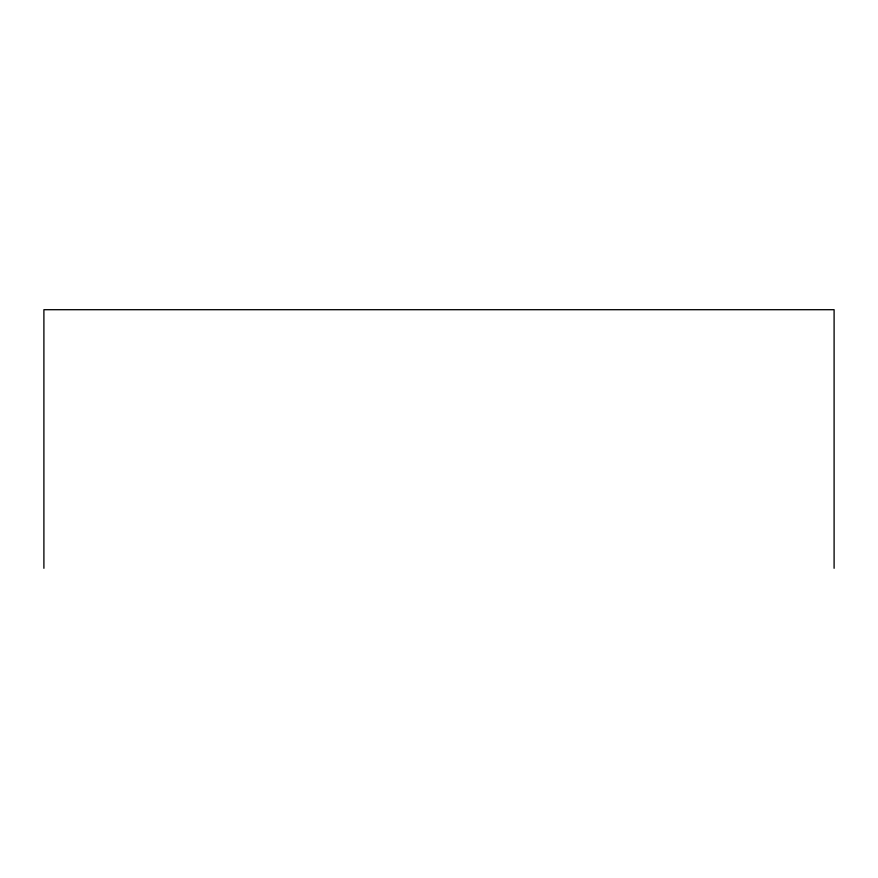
<?xml version="1.0" encoding="UTF-8"?>
<svg xmlns="http://www.w3.org/2000/svg" width="878" height="878" viewBox="0 0 878 878"><rect width="100%" height="100%" fill="white"/><g stroke="black" fill="none" stroke-linecap="round" stroke-linejoin="round"><path stroke-width="1.32" d="M834.1 568.296L834.1 309.704L43.9 309.704L43.9 568.296"/></g></svg>
